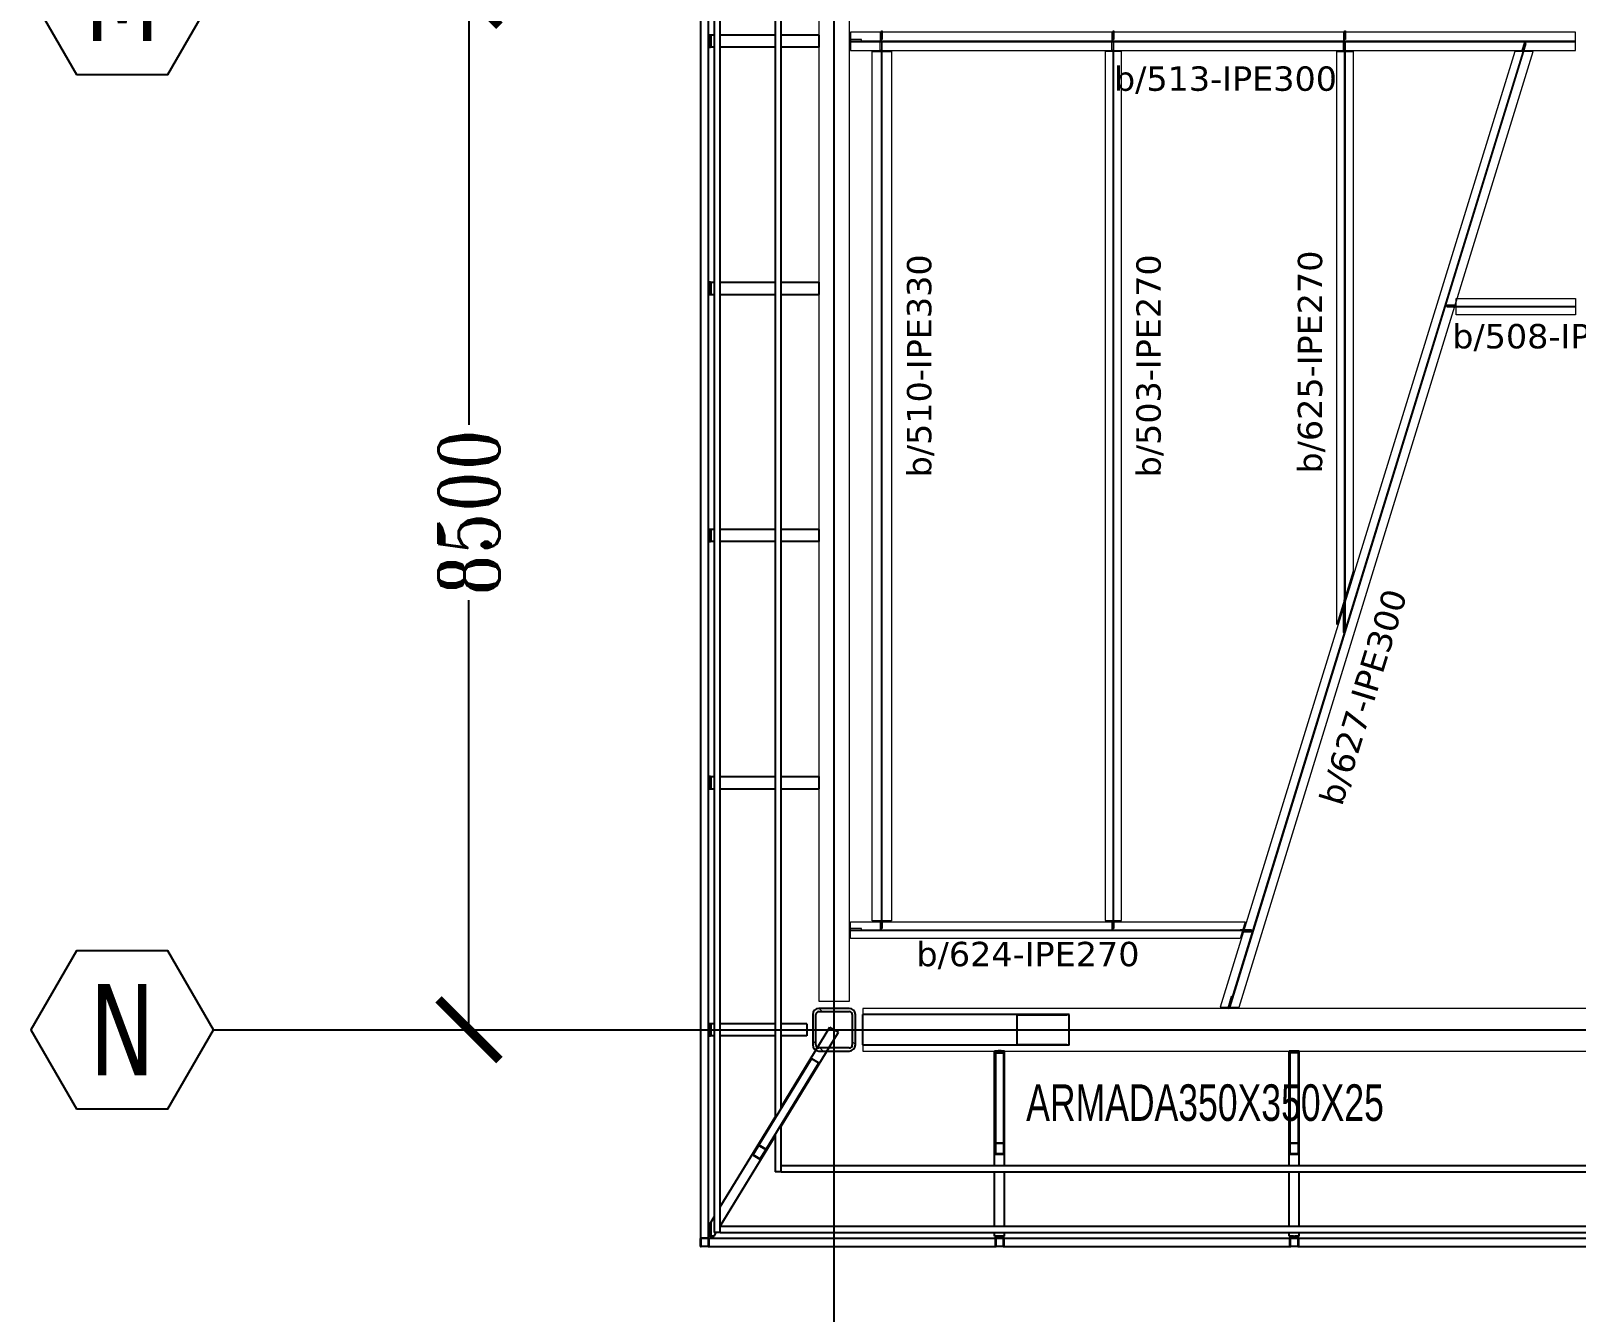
# Model space of a CAD drawing. Header units: millimetres. Extents: x -1874 to 79322, y -21218 to 33736.
# Drawn here: x -1874 to 10820, y -2320 to 8208 of the extents above; entities that cross this region are included whole.
import ezdxf
from ezdxf.enums import TextEntityAlignment as Align

# ---------------------------------------------------------------- set-up
doc = ezdxf.new("R2010")
doc.units = ezdxf.units.MM
doc.header["$LTSCALE"] = 0.9
for name, color, linetype, lineweight in [('0-1', 7, 'Continuous', 5), ('A_ALMA', 8, 'Continuous', 5), ('E_COLUMNAS-1', 254, 'Continuous', 25), ('E_COLUMNAS-2', 1, 'Continuous', 9), ('E_COLUMNAS-3', 1, 'Continuous', 35), ('E_COLUMNAS-4', 1, 'Continuous', 25), ('E_TEXTO', 3, 'Continuous', 9), ('E_VIGAS', 8, 'Continuous', 9), ('E_VIGAS-1', 5, 'Continuous', 25), ('E_VIGAS-2', 10, 'Continuous', 25), ('E_VIGAS-3', 5, 'Continuous', 25), ('HCB-VIGAS', 4, 'Continuous', 15), ('S-COLS-HDLN-1', 52, 'Continuous', 9), ('VIGAS_HCB', 4, 'Continuous', 15)]:
    doc.layers.add(name, color=color, linetype=linetype, lineweight=lineweight)
for name, color, linetype in [('COTAS', 8, 'Continuous'), ('HCB-EJES', 1, 'Continuous'), ('HCB-ROTULOS', 2, 'Continuous')]:
    doc.layers.add(name, color=color, linetype=linetype)
doc.styles.add('Arial Narrow', font='', dxfattribs={"width": 0.85, "height": 0.3})
doc.styles.add('ROMANT', font='romant.shx', dxfattribs={"width": 0.8})
doc.styles.add('VERDANA', font='verdana.ttf')
doc.styles.get('Arial Narrow').set_extended_font_data('Arial Narrow')
doc.dimstyles.new('1.125', dxfattribs={"dimscale": 0, "dimtxt": 500, "dimasz": 500, "dimexe": 4, "dimexo": 4, "dimgap": 15, "dimtad": 0, "dimdec": 0, "dimzin": 4, "dimdsep": 46, "dimtxsty": 'ROMANT', "dimblk": 'ARCHTICK', "dimcen": -10, "dimclrd": 256, "dimclrt": 3, "dimadec": 0, "dimazin": 0, "dimtfac": 1, "dimtdec": 0, "dimtix": 1, "dimtmove": 0, "dimatfit": 0, "dimldrblk": 'OBLIQUE', "dimfxl": 0.05, "dimtolj": 1, "dimtzin": 0, "dimarcsym": 0})

# ---------------------------------------------------------------- blocks, each defined once
blk = doc.blocks.new('EST_SFM_VIGA-METALICA-SECCION-C - EST_SFM_VIGA-METALICA-UPN160-1602621-_50_00m_N_E_-NIVEL-13 DOC')
at = {"layer": 'E_VIGAS-1'}
for p, q in [((14.466, 0.047), (-14.455, 0.047)), ((14.471, 0.047), (14.468, 0.047)), ((14.471, 0.047), (14.471, -0.016)), ((-14.46, -0.018), (14.471, -0.018))]:
    blk.add_line(p, q, dxfattribs=at)
blk = doc.blocks.new('EST_SFM_VIGA-METALICA-SECCION-C - EST_SFM_VIGA-METALICA-UPN100-1529610-_50_00m_N_E_-NIVEL-13 DOC')
at = {"layer": 'E_VIGAS-2'}
for p, q in [((14.393, 0.032), (-14.441, 0.032)), ((14.393, 0.032), (14.393, -0.018)), ((-14.442, -0.018), (14.393, -0.018))]:
    blk.add_line(p, q, dxfattribs=at)
blk = doc.blocks.new('EST_SFM_VIGA-METALICA-SECCION-C - EST_SFM_VIGA-METALICA-UPN100-1529678-_50_00m_N_E_-NIVEL-13 DOC')
at = {"layer": 'E_VIGAS-2'}
for p, q in [((13.374, 0.018), (-13.422, 0.018)), ((13.894, 0.018), (13.507, 0.018)), ((13.894, 0.018), (13.894, -0.032)), ((-13.504, -0.032), (13.456, -0.032)), ((13.59, -0.032), (13.893, -0.032))]:
    blk.add_line(p, q, dxfattribs=at)
blk = doc.blocks.new('EST_SFM_VIGA-METALICA-SECCION-C - EST_SFM_VIGA-METALICA-UPN100-1527742-_50_00m_N_E_-NIVEL-13 DOC')
at = {"layer": 'E_VIGAS-2'}
for p, q in [((-34.827, -0.032), (-34.827, 0.018)), ((34.044, 0.018), (-34.827, 0.018)), ((-34.827, -0.032), (34.044, -0.032))]:
    blk.add_line(p, q, dxfattribs=at)
blk = doc.blocks.new('EST_SFM_VIGA-METALICA-SECCION-C - EST_SFM_VIGA-METALICA-UPN100-1527772-_50_00m_N_E_-NIVEL-13 DOC')
at = {"layer": 'E_VIGAS-2'}
for p, q in [((-34.929, -0.018), (-34.929, 0.032)), ((34.942, 0.032), (-34.929, 0.032)), ((-34.929, -0.018), (34.942, -0.018))]:
    blk.add_line(p, q, dxfattribs=at)
blk = doc.blocks.new('EST_SFM_VIGA-METALICA-SECCION-C - EST_SFM_VIGA-METALICA-UPN160-1579051-_50_00m_N_E_-NIVEL-13 DOC')
at = {"layer": 'E_VIGAS-1'}
for p, q in [((-35.108, 0.047), (-35.175, 0.047)), ((-32.753, 0.047), (-35.107, 0.047)), ((-32.685, 0.047), (-32.751, 0.047)), ((-30.333, 0.047), (-32.684, 0.047)), ((-30.265, 0.047), (-30.331, 0.047)), ((30.107, 0.047), (-30.264, 0.047)), ((-35.176, -0.018), (-35.176, -0.012)), ((-35.176, -0.018), (-35.17, -0.018)), ((-35.112, -0.018), (-32.747, -0.018)), ((-32.689, -0.018), (-30.327, -0.018)), ((-30.269, -0.018), (30.113, -0.018))]:
    blk.add_line(p, q, dxfattribs=at)
blk = doc.blocks.new('EST_SCM_COLUMNA-METALICA-SECCION-CUADRADA - EST_SCM_COLUMNA-TUBULAR-CUADRADA_PTEØ_70x70 e_3mm-1587420-_50_00m_N_E_-NIVEL-13 DOC')
at = {"layer": 'E_COLUMNAS-2'}
h = blk.add_hatch(dxfattribs=at)
h.set_pattern_fill('FP_1', color=256, style=0, pattern_type=2)
h.set_pattern_definition([(135, (75.225, -138.917), (-0.15909903, -0.15909903), [])])
h.paths.add_polyline_path([(0.029, -0.035), (0.033, -0.033), (0.035, -0.029), (0.031, -0.031)])
h.paths.add_polyline_path([(-0.029, -0.035), (-0.031, -0.031), (-0.035, -0.029), (-0.033, -0.033)])
h.paths.add_polyline_path([(0.029, -0.035), (0.029, -0.032), (-0.029, -0.032), (-0.029, -0.035)])
h.paths.add_polyline_path([(0.035, 0.029), (0.033, 0.033), (0.029, 0.035), (0.031, 0.031)])
h.paths.add_polyline_path([(0.035, -0.029), (0.035, 0.029), (0.032, 0.029), (0.032, -0.029)])
h.paths.add_polyline_path([(-0.035, 0.029), (-0.031, 0.031), (-0.029, 0.035), (-0.033, 0.033)])
h.paths.add_polyline_path([(-0.032, -0.029), (-0.032, 0.029), (-0.035, 0.029), (-0.035, -0.029)])
h.paths.add_polyline_path([(0.029, 0.032), (0.029, 0.035), (-0.029, 0.035), (-0.029, 0.032)])
at = {"layer": 'E_COLUMNAS-1'}
for p, q in [((-0.035, -0.029), (-0.035, 0.029)), ((-0.032, 0.029), (-0.032, -0.029)), ((-0.029, 0.035), (0.029, 0.035)), ((0.029, 0.032), (-0.029, 0.032)), ((0.032, -0.029), (0.032, 0.029)), ((0.035, 0.029), (0.035, -0.029)), ((-0.029, -0.032), (0.029, -0.032)), ((0.029, -0.035), (-0.029, -0.035))]:
    blk.add_line(p, q, dxfattribs=at)
for centre, radius, start, end in [((-0.029, 0.029), 0.006, 90, 180), ((-0.029, 0.029), 0.003, 90, 180), ((0.029, 0.029), 0.006, 0, 90), ((0.029, 0.029), 0.003, 0, 90), ((0.029, 0.029), 0.006, 10, 80), ((0.029, 0.029), 0.003, 30, 60), ((-0.029, -0.029), 0.006, 180, 270), ((-0.029, -0.029), 0.003, 180, 270), ((0.029, -0.029), 0.003, 270, 360), ((0.029, -0.029), 0.006, 270, 0)]:
    blk.add_arc(centre, radius, start, end, dxfattribs=at)
blk = doc.blocks.new('EST_SCM_COLUMNA-METALICA-SECCION-CUADRADA - EST_SCM_COLUMNA-TUBULAR-CUADRADA_PTEØ_70x70 e_3mm-V3-_50_00m_N_E_-NIVEL-13 DOC')
at = {"layer": 'E_COLUMNAS-1'}
for p, q in [((-0.035, -0.029), (-0.035, 0.029)), ((-0.032, 0.029), (-0.032, -0.029)), ((-0.029, 0.035), (0.029, 0.035)), ((0.029, 0.032), (-0.029, 0.032)), ((0.032, -0.029), (0.032, 0.029)), ((0.035, 0.029), (0.035, -0.029)), ((-0.029, -0.032), (0.029, -0.032)), ((0.029, -0.035), (-0.029, -0.035))]:
    blk.add_line(p, q, dxfattribs=at)
for centre, radius, start, end in [((-0.029, 0.029), 0.006, 90, 180), ((-0.029, 0.029), 0.006, 90, 170), ((-0.029, 0.029), 0.003, 90, 180), ((-0.029, 0.029), 0.003, 90, 150), ((0.029, 0.029), 0.006, 0, 90), ((0.029, 0.029), 0.006, 10, 90), ((0.029, 0.029), 0.003, 0, 90), ((0.029, 0.029), 0.003, 30, 90), ((-0.029, -0.029), 0.006, 180, 270), ((-0.029, -0.029), 0.003, 180, 270), ((0.029, -0.029), 0.003, 270, 360), ((0.029, -0.029), 0.006, 270, 0)]:
    blk.add_arc(centre, radius, start, end, dxfattribs=at)
blk = doc.blocks.new('EST_SCM_COLUMNA-METALICA-SECCION-CUADRADA - EST_SCM_COLUMNA-TUBULAR-CUADRADA_PTEØ_70x70 e_3mm-V4-_50_00m_N_E_-NIVEL-13 DOC')
at = {"layer": 'E_COLUMNAS-1'}
for p, q in [((-0.035, -0.029), (-0.035, 0.029)), ((-0.032, 0.029), (-0.032, -0.029)), ((-0.029, 0.035), (0.029, 0.035)), ((0.029, 0.032), (-0.029, 0.032)), ((0.032, -0.029), (0.032, 0.029)), ((0.035, 0.029), (0.035, -0.029)), ((-0.029, -0.032), (0.029, -0.032)), ((0.029, -0.035), (-0.029, -0.035))]:
    blk.add_line(p, q, dxfattribs=at)
for centre, radius, start, end in [((-0.029, 0.029), 0.006, 90, 180), ((-0.029, 0.029), 0.006, 90, 170), ((-0.029, 0.029), 0.003, 90, 180), ((-0.029, 0.029), 0.003, 90, 150), ((0.029, 0.029), 0.006, 0, 90), ((0.029, 0.029), 0.006, 10, 90), ((0.029, 0.029), 0.003, 0, 90), ((0.029, 0.029), 0.003, 30, 90), ((-0.029, -0.029), 0.006, 180, 270), ((-0.029, -0.029), 0.003, 180, 270), ((0.029, -0.029), 0.003, 270, 360), ((0.029, -0.029), 0.006, 270, 0)]:
    blk.add_arc(centre, radius, start, end, dxfattribs=at)
blk = doc.blocks.new('DCTIB_CNI_EST_MOD-1A-FAC_0001_rvt-1-_50_00m_N_E_-NIVEL-13 DOC')
at = {"layer": 'E_VIGAS'}
h = blk.add_hatch(dxfattribs=at)
h.set_pattern_fill('FP_2', color=256, style=0, pattern_type=2)
h.set_pattern_definition([(45, (0, 0), (-0.376888, 0.376888), []), (45, (0, 0.571), (-0.376888, 0.376888), [])])
h.paths.add_polyline_path([(-72.834, 139.641), (-72.77, 139.641), (-72.77, 139.643), (-72.834, 139.643)])
h.paths.add_polyline_path([(-72.834, 139.729), (-72.77, 139.729), (-72.77, 139.731), (-72.834, 139.731)])
at = {"layer": 'E_COLUMNAS-1'}
for centre, radius, start, end in [((-75.196, 138.946), 0.006, 10, 80), ((-75.196, 138.946), 0.006, 10, 80), ((-75.196, 138.946), 0.003, 30, 60), ((-75.196, 138.946), 0.003, 30, 60), ((-72.831, 138.946), 0.006, 90, 170), ((-72.831, 138.946), 0.006, 90, 170), ((-72.831, 138.946), 0.003, 90, 150), ((-72.831, 138.946), 0.003, 90, 150), ((-72.773, 138.946), 0.006, 10, 90), ((-72.773, 138.946), 0.006, 10, 90), ((-72.773, 138.946), 0.003, 30, 90), ((-72.773, 138.946), 0.003, 30, 90), ((-70.411, 138.946), 0.006, 90, 170), ((-70.411, 138.946), 0.006, 90, 170), ((-70.411, 138.946), 0.003, 90, 150), ((-70.411, 138.946), 0.003, 90, 150), ((-70.353, 138.946), 0.006, 10, 90), ((-70.353, 138.946), 0.006, 10, 90), ((-70.353, 138.946), 0.003, 30, 90), ((-70.353, 138.946), 0.003, 30, 90)]:
    blk.add_arc(centre, radius, start, end, dxfattribs=at)
at = {"layer": 'E_VIGAS-1'}
for p, q in [((-75.177, 148.835), (-75.195, 148.835)), ((-75.195, 148.788), (-75.181, 148.788)), ((-75.181, 148.782), (-75.195, 148.782)), ((-75.181, 148.788), (-75.176, 148.788)), ((-75.181, 148.788), (-75.176, 148.788)), ((-75.177, 148.788), (-75.181, 148.788)), ((-75.176, 148.782), (-75.181, 148.782)), ((-75.181, 148.782), (-75.177, 148.782)), ((-75.176, 148.782), (-75.181, 148.782)), ((-75.177, 148.835), (-75.175, 148.835)), ((-75.177, 148.798), (-75.177, 148.835)), ((-75.175, 148.735), (-75.175, 148.835)), ((-75.175, 148.835), (-75.175, 148.735)), ((-75.147, 148.835), (-75.175, 148.835)), ((-74.647, 148.835), (-75.097, 148.835)), ((-74.287, 148.835), (-74.597, 148.835)), ((-74.287, 148.835), (-74.287, 148.735)), ((-75.195, 148.735), (-75.177, 148.735)), ((-75.177, 148.735), (-75.177, 148.772)), ((-75.175, 148.735), (-75.177, 148.735)), ((-75.147, 148.735), (-75.175, 148.735)), ((-74.647, 148.735), (-75.097, 148.735)), ((-74.287, 148.735), (-74.597, 148.735)), ((-75.177, 146.804), (-75.195, 146.804)), ((-75.195, 146.757), (-75.181, 146.757)), ((-75.181, 146.752), (-75.195, 146.752)), ((-75.181, 146.757), (-75.176, 146.757)), ((-75.181, 146.757), (-75.176, 146.757)), ((-75.177, 146.757), (-75.181, 146.757)), ((-75.176, 146.752), (-75.181, 146.752)), ((-75.181, 146.752), (-75.177, 146.752)), ((-75.176, 146.752), (-75.181, 146.752)), ((-75.177, 146.767), (-75.177, 146.804)), ((-75.177, 146.804), (-75.175, 146.804)), ((-75.175, 146.704), (-75.175, 146.804)), ((-75.175, 146.804), (-75.147, 146.804)), ((-75.175, 146.804), (-75.175, 146.704)), ((-75.097, 146.804), (-74.647, 146.804)), ((-74.597, 146.804), (-74.286, 146.804)), ((-74.286, 146.804), (-74.286, 146.704)), ((-75.195, 146.704), (-75.177, 146.704)), ((-75.177, 146.704), (-75.177, 146.742)), ((-75.175, 146.704), (-75.177, 146.704)), ((-75.175, 146.704), (-75.147, 146.704)), ((-75.097, 146.704), (-74.647, 146.704)), ((-74.597, 146.704), (-74.286, 146.704)), ((-75.177, 144.774), (-75.195, 144.774)), ((-75.195, 144.726), (-75.181, 144.726)), ((-75.181, 144.721), (-75.195, 144.721)), ((-75.181, 144.726), (-75.176, 144.726)), ((-75.181, 144.726), (-75.176, 144.726)), ((-75.177, 144.726), (-75.181, 144.726)), ((-75.176, 144.721), (-75.181, 144.721)), ((-75.181, 144.721), (-75.177, 144.721)), ((-75.176, 144.721), (-75.181, 144.721)), ((-75.177, 144.774), (-75.175, 144.774)), ((-75.177, 144.736), (-75.177, 144.774)), ((-75.175, 144.674), (-75.175, 144.774)), ((-75.175, 144.774), (-75.175, 144.674)), ((-75.147, 144.774), (-75.175, 144.774)), ((-74.647, 144.774), (-75.097, 144.774)), ((-74.286, 144.774), (-74.597, 144.774)), ((-74.286, 144.774), (-74.286, 144.674)), ((-75.195, 144.674), (-75.177, 144.674)), ((-75.177, 144.674), (-75.177, 144.711)), ((-75.175, 144.674), (-75.177, 144.674)), ((-75.147, 144.674), (-75.175, 144.674)), ((-74.647, 144.674), (-75.097, 144.674)), ((-74.286, 144.674), (-74.597, 144.674)), ((-75.177, 142.743), (-75.195, 142.743)), ((-75.195, 142.696), (-75.181, 142.696)), ((-75.181, 142.69), (-75.195, 142.69)), ((-75.181, 142.696), (-75.176, 142.696)), ((-75.181, 142.696), (-75.176, 142.696)), ((-75.177, 142.696), (-75.181, 142.696)), ((-75.176, 142.69), (-75.181, 142.69)), ((-75.181, 142.69), (-75.177, 142.69)), ((-75.176, 142.69), (-75.181, 142.69)), ((-75.177, 142.706), (-75.177, 142.743)), ((-75.177, 142.743), (-75.175, 142.743)), ((-75.175, 142.643), (-75.175, 142.743)), ((-75.175, 142.743), (-75.147, 142.743)), ((-75.175, 142.743), (-75.175, 142.643)), ((-75.097, 142.743), (-74.647, 142.743)), ((-74.597, 142.743), (-74.287, 142.743)), ((-74.287, 142.743), (-74.287, 142.643)), ((-75.195, 142.643), (-75.177, 142.643)), ((-75.177, 142.643), (-75.177, 142.68)), ((-75.175, 142.643), (-75.177, 142.643)), ((-75.175, 142.643), (-75.147, 142.643)), ((-75.097, 142.643), (-74.647, 142.643)), ((-74.597, 142.643), (-74.287, 142.643)), ((-75.177, 140.712), (-75.195, 140.712)), ((-75.195, 140.665), (-75.181, 140.665)), ((-75.181, 140.66), (-75.195, 140.66)), ((-75.181, 140.665), (-75.176, 140.665)), ((-75.181, 140.665), (-75.176, 140.665)), ((-75.177, 140.665), (-75.181, 140.665)), ((-75.176, 140.66), (-75.181, 140.66)), ((-75.181, 140.66), (-75.177, 140.66)), ((-75.176, 140.66), (-75.181, 140.66)), ((-75.177, 140.712), (-75.175, 140.712)), ((-75.177, 140.675), (-75.177, 140.712)), ((-75.175, 140.612), (-75.175, 140.712)), ((-75.175, 140.712), (-75.175, 140.612)), ((-75.147, 140.712), (-75.175, 140.712)), ((-74.647, 140.712), (-75.097, 140.712)), ((-74.387, 140.712), (-74.597, 140.712)), ((-74.597, 140.027), (-74.197, 140.684)), ((-74.387, 140.712), (-74.387, 140.612)), ((-74.197, 140.684), (-74.127, 140.641)), ((-75.195, 140.612), (-75.177, 140.612)), ((-75.177, 140.612), (-75.177, 140.65)), ((-75.175, 140.612), (-75.177, 140.612)), ((-75.147, 140.612), (-75.175, 140.612)), ((-74.647, 140.612), (-75.097, 140.612)), ((-74.597, 139.869), (-74.127, 140.641)), ((-74.387, 140.612), (-74.597, 140.612)), ((-74.35, 140.421), (-74.782, 139.711)), ((-74.291, 140.389), (-74.346, 140.423)), ((-72.843, 140.488), (-72.815, 140.488)), ((-72.843, 140.487), (-72.761, 140.487)), ((-72.843, 139.545), (-72.843, 140.487)), ((-72.837, 140.465), (-72.837, 139.727)), ((-72.77, 140.469), (-72.834, 140.469)), ((-72.805, 140.488), (-72.805, 140.487)), ((-72.8, 140.488), (-72.805, 140.488)), ((-72.8, 140.487), (-72.8, 140.488)), ((-72.789, 140.488), (-72.761, 140.488)), ((-72.767, 139.727), (-72.767, 140.465)), ((-72.761, 139.545), (-72.761, 140.487)), ((-70.423, 140.488), (-70.341, 140.488)), ((-70.423, 139.545), (-70.423, 140.488)), ((-70.417, 140.468), (-70.417, 139.727)), ((-70.35, 140.472), (-70.414, 140.472)), ((-70.347, 139.727), (-70.347, 140.468)), ((-70.341, 139.545), (-70.341, 140.488)), ((-74.723, 139.675), (-74.29, 140.384)), ((-75.097, 139.206), (-74.647, 139.944)), ((-75.097, 139.048), (-74.647, 139.787)), ((-74.782, 139.711), (-74.828, 139.637)), ((-74.826, 139.637), (-74.781, 139.711)), ((-74.822, 139.644), (-74.826, 139.637)), ((-74.779, 139.714), (-74.781, 139.711)), ((-74.779, 139.712), (-74.724, 139.678)), ((-74.723, 139.68), (-74.778, 139.713)), ((-74.724, 139.676), (-74.769, 139.602)), ((-74.768, 139.601), (-74.723, 139.675)), ((-74.724, 139.676), (-74.722, 139.679)), ((-72.837, 139.727), (-72.837, 139.645)), ((-72.836, 139.731), (-72.836, 139.727)), ((-72.836, 139.645), (-72.836, 139.727)), ((-72.836, 139.652), (-72.836, 139.645)), ((-72.77, 139.731), (-72.834, 139.731)), ((-72.834, 139.729), (-72.77, 139.729)), ((-72.77, 139.643), (-72.834, 139.643)), ((-72.834, 139.641), (-72.77, 139.641)), ((-72.769, 139.727), (-72.769, 139.731)), ((-72.769, 139.727), (-72.769, 139.645)), ((-72.769, 139.645), (-72.769, 139.652)), ((-72.767, 139.645), (-72.767, 139.727)), ((-70.417, 139.727), (-70.417, 139.645)), ((-70.416, 139.731), (-70.416, 139.727)), ((-70.416, 139.645), (-70.416, 139.727)), ((-70.416, 139.652), (-70.416, 139.645)), ((-70.35, 139.731), (-70.414, 139.731)), ((-70.414, 139.729), (-70.35, 139.729)), ((-70.35, 139.643), (-70.414, 139.643)), ((-70.414, 139.641), (-70.35, 139.641)), ((-70.349, 139.727), (-70.349, 139.731)), ((-70.349, 139.727), (-70.349, 139.645)), ((-70.349, 139.645), (-70.349, 139.652)), ((-70.347, 139.645), (-70.347, 139.727)), ((-74.827, 139.632), (-74.772, 139.599)), ((-74.771, 139.601), (-74.826, 139.634)), ((-74.769, 139.602), (-74.765, 139.609)), ((-72.843, 139.045), (-72.843, 139.495)), ((-72.761, 139.045), (-72.761, 139.495)), ((-70.423, 139.045), (-70.423, 139.495)), ((-70.341, 139.045), (-70.341, 139.495)), ((-75.176, 139.065), (-75.195, 139.033)), ((-75.176, 139.023), (-75.176, 139.076)), ((-75.175, 139.078), (-75.147, 139.124)), ((-75.175, 139.078), (-75.175, 138.967)), ((-75.181, 138.994), (-75.178, 138.999)), ((-75.178, 138.99), (-75.181, 138.984)), ((-75.176, 138.966), (-75.176, 138.972)), ((-75.176, 138.972), (-75.176, 138.966)), ((-75.147, 138.966), (-75.176, 138.966)), ((-75.175, 138.967), (-75.147, 138.967)), ((-75.175, 138.961), (-75.174, 138.959)), ((-75.171, 138.952), (-75.171, 138.95)), ((-75.166, 138.947), (-75.155, 138.966)), ((-75.147, 138.967), (-75.13, 138.995)), ((-72.843, 138.967), (-72.843, 138.995)), ((-72.761, 138.967), (-72.843, 138.967)), ((-72.843, 138.966), (-72.843, 138.967)), ((-72.843, 138.967), (-72.761, 138.967)), ((-72.843, 138.966), (-72.815, 138.966)), ((-72.815, 138.966), (-72.843, 138.966)), ((-72.805, 138.961), (-72.805, 138.966)), ((-72.805, 138.952), (-72.805, 138.961)), ((-72.805, 138.947), (-72.805, 138.949)), ((-72.8, 138.966), (-72.8, 138.961)), ((-72.8, 138.961), (-72.8, 138.952)), ((-72.8, 138.949), (-72.8, 138.947)), ((-72.761, 138.966), (-72.789, 138.966)), ((-72.789, 138.966), (-72.761, 138.966)), ((-72.761, 138.967), (-72.761, 138.995)), ((-72.761, 138.967), (-72.761, 138.966)), ((-70.423, 138.967), (-70.423, 138.995)), ((-70.423, 138.966), (-70.423, 138.967)), ((-70.423, 138.967), (-70.341, 138.967)), ((-70.395, 138.966), (-70.423, 138.966)), ((-70.385, 138.961), (-70.385, 138.966)), ((-70.385, 138.952), (-70.385, 138.961)), ((-70.385, 138.947), (-70.385, 138.949)), ((-70.38, 138.966), (-70.38, 138.961)), ((-70.38, 138.961), (-70.38, 138.952)), ((-70.38, 138.949), (-70.38, 138.947)), ((-70.341, 138.966), (-70.369, 138.966)), ((-70.341, 138.967), (-70.341, 138.995)), ((-70.341, 138.967), (-70.341, 138.966))]:
    blk.add_line(p, q, dxfattribs=at)
at = {"layer": 'E_VIGAS-1', "flags": 128}
for points in [[(-74.35, 140.421), (-74.35, 140.422), (-74.349, 140.422), (-74.348, 140.423), (-74.348, 140.423), (-74.347, 140.423), (-74.346, 140.423), (-74.346, 140.423)], [(-72.834, 140.469), (-72.835, 140.469), (-72.835, 140.468), (-72.836, 140.468), (-72.836, 140.467), (-72.837, 140.466), (-72.837, 140.466), (-72.837, 140.465)], [(-72.767, 140.465), (-72.767, 140.466), (-72.767, 140.466), (-72.768, 140.467), (-72.768, 140.468), (-72.769, 140.468), (-72.769, 140.469), (-72.77, 140.469)], [(-70.414, 140.472), (-70.415, 140.471), (-70.415, 140.471), (-70.416, 140.471), (-70.416, 140.47), (-70.417, 140.469), (-70.417, 140.469), (-70.417, 140.468)], [(-70.347, 140.468), (-70.347, 140.469), (-70.347, 140.469), (-70.348, 140.47), (-70.348, 140.471), (-70.349, 140.471), (-70.349, 140.471), (-70.35, 140.472)], [(-74.291, 140.389), (-74.29, 140.389), (-74.29, 140.388), (-74.29, 140.388), (-74.29, 140.387), (-74.29, 140.386), (-74.29, 140.385), (-74.29, 140.384)], [(-74.828, 139.637), (-74.828, 139.636), (-74.828, 139.636), (-74.828, 139.635), (-74.828, 139.634), (-74.828, 139.633), (-74.828, 139.633), (-74.827, 139.632)], [(-74.778, 139.713), (-74.778, 139.714), (-74.779, 139.714), (-74.78, 139.714), (-74.78, 139.713), (-74.781, 139.713), (-74.782, 139.712), (-74.782, 139.711)], [(-74.781, 139.711), (-74.781, 139.711), (-74.78, 139.711), (-74.78, 139.712), (-74.78, 139.712), (-74.779, 139.712), (-74.779, 139.712), (-74.779, 139.712)], [(-74.724, 139.678), (-74.724, 139.678), (-74.724, 139.678), (-74.724, 139.678), (-74.723, 139.677), (-74.724, 139.677), (-74.724, 139.676), (-74.724, 139.676)], [(-74.723, 139.675), (-74.722, 139.676), (-74.722, 139.677), (-74.722, 139.678), (-74.722, 139.678), (-74.722, 139.679), (-74.722, 139.68), (-74.723, 139.68)], [(-72.834, 139.731), (-72.835, 139.731), (-72.835, 139.731), (-72.836, 139.73), (-72.836, 139.73), (-72.837, 139.729), (-72.837, 139.728), (-72.837, 139.727)], [(-72.837, 139.645), (-72.837, 139.644), (-72.837, 139.643), (-72.836, 139.642), (-72.836, 139.641), (-72.835, 139.641), (-72.835, 139.641), (-72.834, 139.641)], [(-72.836, 139.727), (-72.836, 139.728), (-72.835, 139.728), (-72.835, 139.728), (-72.835, 139.729), (-72.835, 139.729), (-72.834, 139.729), (-72.834, 139.729)], [(-72.834, 139.643), (-72.834, 139.643), (-72.835, 139.643), (-72.835, 139.643), (-72.835, 139.643), (-72.835, 139.644), (-72.836, 139.644), (-72.836, 139.645)], [(-72.767, 139.727), (-72.767, 139.728), (-72.767, 139.729), (-72.768, 139.73), (-72.768, 139.73), (-72.769, 139.731), (-72.769, 139.731), (-72.77, 139.731)], [(-72.77, 139.729), (-72.77, 139.729), (-72.769, 139.729), (-72.769, 139.729), (-72.769, 139.728), (-72.769, 139.728), (-72.769, 139.728), (-72.769, 139.727)], [(-72.77, 139.641), (-72.769, 139.641), (-72.769, 139.641), (-72.768, 139.641), (-72.768, 139.642), (-72.767, 139.643), (-72.767, 139.644), (-72.767, 139.645)], [(-72.769, 139.645), (-72.769, 139.644), (-72.769, 139.644), (-72.769, 139.643), (-72.769, 139.643), (-72.769, 139.643), (-72.77, 139.643), (-72.77, 139.643)], [(-70.414, 139.731), (-70.415, 139.731), (-70.415, 139.731), (-70.416, 139.73), (-70.416, 139.73), (-70.417, 139.729), (-70.417, 139.728), (-70.417, 139.727)], [(-70.417, 139.645), (-70.417, 139.644), (-70.417, 139.643), (-70.416, 139.642), (-70.416, 139.641), (-70.415, 139.641), (-70.415, 139.641), (-70.414, 139.641)], [(-70.416, 139.727), (-70.416, 139.728), (-70.415, 139.728), (-70.415, 139.728), (-70.415, 139.729), (-70.415, 139.729), (-70.414, 139.729), (-70.414, 139.729)], [(-70.414, 139.643), (-70.414, 139.643), (-70.415, 139.643), (-70.415, 139.643), (-70.415, 139.643), (-70.415, 139.644), (-70.416, 139.644), (-70.416, 139.645)], [(-70.347, 139.727), (-70.347, 139.728), (-70.347, 139.729), (-70.348, 139.73), (-70.348, 139.73), (-70.349, 139.731), (-70.349, 139.731), (-70.35, 139.731)], [(-70.35, 139.729), (-70.35, 139.729), (-70.349, 139.729), (-70.349, 139.729), (-70.349, 139.728), (-70.349, 139.728), (-70.349, 139.728), (-70.349, 139.727)], [(-70.35, 139.641), (-70.349, 139.641), (-70.349, 139.641), (-70.348, 139.641), (-70.348, 139.642), (-70.347, 139.643), (-70.347, 139.644), (-70.347, 139.645)], [(-70.349, 139.645), (-70.349, 139.644), (-70.349, 139.644), (-70.349, 139.643), (-70.349, 139.643), (-70.349, 139.643), (-70.35, 139.643), (-70.35, 139.643)], [(-74.826, 139.634), (-74.826, 139.634), (-74.826, 139.635), (-74.827, 139.635), (-74.827, 139.635), (-74.827, 139.636), (-74.826, 139.636), (-74.826, 139.637)], [(-74.772, 139.599), (-74.772, 139.599), (-74.771, 139.599), (-74.77, 139.599), (-74.77, 139.599), (-74.769, 139.6), (-74.768, 139.6), (-74.768, 139.601)], [(-74.769, 139.602), (-74.769, 139.601), (-74.77, 139.601), (-74.77, 139.601), (-74.77, 139.601), (-74.771, 139.601), (-74.771, 139.601), (-74.771, 139.601), (-74.771, 139.601)], [(-75.176, 139.076), (-75.176, 139.077), (-75.175, 139.078)], [(-75.195, 138.971), (-75.191, 138.978), (-75.186, 138.987), (-75.181, 138.994)], [(-75.181, 138.984), (-75.186, 138.977), (-75.191, 138.968), (-75.195, 138.961)], [(-75.19, 138.971), (-75.186, 138.97), (-75.182, 138.968), (-75.178, 138.964), (-75.175, 138.96), (-75.172, 138.956), (-75.171, 138.951), (-75.17, 138.947)], [(-75.147, 138.967), (-75.147, 138.967), (-75.147, 138.966)]]:
    blk.add_lwpolyline(points, dxfattribs=at)
at = {"layer": 'E_VIGAS-1'}
for centre, start_param, end_param in [((-72.815, 140.488), 0, 1.570796), ((-72.815, 140.487), 4.974188, 5.497787), ((-72.815, 140.487), 6.021386, 6.283185), ((-72.789, 140.488), 1.570796, 3.141593), ((-72.789, 140.487), 3.141593, 3.403392), ((-72.789, 140.487), 3.926991, 4.45059)]:
    blk.add_ellipse(centre, major_axis=(0.0107, 0), ratio=0.002301, start_param=start_param, end_param=end_param, dxfattribs=at)
for points, knots in [([(-75.181, 148.788), (-75.181, 148.788), (-75.18, 148.788), (-75.179, 148.788), (-75.178, 148.79), (-75.177, 148.791), (-75.177, 148.792), (-75.177, 148.793), (-75.177, 148.795), (-75.177, 148.796), (-75.177, 148.798)], [0, 0, 0, 0, 0.142857, 0.285714, 0.428571, 0.571429, 0.678571, 0.732143, 0.785714, 1, 1, 1, 1]), ([(-75.177, 148.772), (-75.177, 148.773), (-75.177, 148.775), (-75.177, 148.777), (-75.177, 148.779), (-75.178, 148.781), (-75.179, 148.782), (-75.181, 148.782), (-75.181, 148.782)], [0, 0, 0, 0, 0.142857, 0.285714, 0.428571, 0.571429, 0.785714, 1, 1, 1, 1]), ([(-75.181, 146.757), (-75.181, 146.757), (-75.18, 146.757), (-75.179, 146.758), (-75.178, 146.759), (-75.177, 146.76), (-75.177, 146.762), (-75.177, 146.763), (-75.177, 146.764), (-75.177, 146.766), (-75.177, 146.767)], [0, 0, 0, 0, 0.142857, 0.285714, 0.428571, 0.571429, 0.678571, 0.732143, 0.785714, 1, 1, 1, 1]), ([(-75.177, 146.742), (-75.177, 146.742), (-75.177, 146.744), (-75.177, 146.746), (-75.177, 146.748), (-75.178, 146.75), (-75.179, 146.751), (-75.181, 146.752), (-75.181, 146.752)], [0, 0, 0, 0, 0.142857, 0.285714, 0.428571, 0.571429, 0.785714, 1, 1, 1, 1]), ([(-75.181, 144.726), (-75.181, 144.726), (-75.18, 144.727), (-75.179, 144.727), (-75.178, 144.728), (-75.177, 144.73), (-75.177, 144.731), (-75.177, 144.732), (-75.177, 144.734), (-75.177, 144.735), (-75.177, 144.736)], [0, 0, 0, 0, 0.142857, 0.285714, 0.428571, 0.571429, 0.678571, 0.732143, 0.785714, 1, 1, 1, 1]), ([(-75.177, 144.711), (-75.177, 144.712), (-75.177, 144.713), (-75.177, 144.716), (-75.177, 144.718), (-75.178, 144.719), (-75.179, 144.721), (-75.181, 144.721), (-75.181, 144.721)], [0, 0, 0, 0, 0.142857, 0.285714, 0.428571, 0.571429, 0.785714, 1, 1, 1, 1]), ([(-75.181, 142.696), (-75.181, 142.696), (-75.18, 142.696), (-75.179, 142.697), (-75.178, 142.698), (-75.177, 142.699), (-75.177, 142.7), (-75.177, 142.701), (-75.177, 142.703), (-75.177, 142.704), (-75.177, 142.706)], [0, 0, 0, 0, 0.142857, 0.285714, 0.428571, 0.571429, 0.678571, 0.732143, 0.785714, 1, 1, 1, 1]), ([(-75.177, 142.68), (-75.177, 142.681), (-75.177, 142.683), (-75.177, 142.685), (-75.177, 142.687), (-75.178, 142.689), (-75.179, 142.69), (-75.181, 142.69), (-75.181, 142.69)], [0, 0, 0, 0, 0.142857, 0.285714, 0.428571, 0.571429, 0.785714, 1, 1, 1, 1]), ([(-75.181, 140.665), (-75.181, 140.665), (-75.18, 140.665), (-75.179, 140.666), (-75.178, 140.667), (-75.177, 140.668), (-75.177, 140.67), (-75.177, 140.671), (-75.177, 140.672), (-75.177, 140.674), (-75.177, 140.675)], [0, 0, 0, 0, 0.142857, 0.285714, 0.428571, 0.571429, 0.678571, 0.732143, 0.785714, 1, 1, 1, 1]), ([(-75.177, 140.65), (-75.177, 140.651), (-75.177, 140.652), (-75.177, 140.654), (-75.177, 140.656), (-75.178, 140.658), (-75.179, 140.659), (-75.181, 140.66), (-75.181, 140.66)], [0, 0, 0, 0, 0.142857, 0.285714, 0.428571, 0.571429, 0.785714, 1, 1, 1, 1]), ([(-75.181, 138.994), (-75.18, 138.996), (-75.178, 139.001), (-75.177, 139.009), (-75.176, 139.016), (-75.176, 139.021), (-75.176, 139.023)], [0, 0, 0, 0, 0.285714, 0.571429, 0.785714, 1, 1, 1, 1]), ([(-75.176, 138.972), (-75.176, 138.973), (-75.176, 138.975), (-75.176, 138.977), (-75.176, 138.978), (-75.176, 138.979), (-75.177, 138.98), (-75.177, 138.98), (-75.177, 138.981), (-75.177, 138.982), (-75.177, 138.982), (-75.177, 138.982), (-75.177, 138.982), (-75.177, 138.982), (-75.177, 138.983), (-75.177, 138.984), (-75.177, 138.984), (-75.177, 138.985), (-75.177, 138.985), (-75.177, 138.985), (-75.177, 138.985), (-75.177, 138.985), (-75.178, 138.986), (-75.178, 138.986), (-75.178, 138.987), (-75.178, 138.987), (-75.179, 138.987), (-75.179, 138.987), (-75.179, 138.987), (-75.18, 138.987), (-75.18, 138.986), (-75.181, 138.986), (-75.181, 138.985), (-75.181, 138.984)], [0, 0, 0, 0, 0.142857, 0.214286, 0.25, 0.285714, 0.321429, 0.357143, 0.392857, 0.410714, 0.419643, 0.428571, 0.4375, 0.446429, 0.464286, 0.5, 0.535714, 0.553571, 0.5625, 0.571429, 0.580357, 0.589286, 0.607143, 0.642857, 0.678571, 0.714286, 0.75, 0.785714, 0.821429, 0.839286, 0.857143, 0.928571, 1, 1, 1, 1]), ([(-75.181, 138.984), (-75.181, 138.985), (-75.181, 138.986), (-75.18, 138.986), (-75.18, 138.987), (-75.179, 138.987), (-75.179, 138.987), (-75.179, 138.987), (-75.178, 138.987), (-75.178, 138.987)], [0, 0, 0, 0, 0.0714286, 0.1428571, 0.1607143, 0.1785714, 0.2142857, 0.25, 0.2857143, 0.2857143, 0.2857143, 0.2857143]), ([(-75.177, 138.982), (-75.177, 138.982), (-75.177, 138.982), (-75.177, 138.982), (-75.177, 138.981), (-75.177, 138.98), (-75.177, 138.98), (-75.176, 138.979), (-75.176, 138.978), (-75.176, 138.977), (-75.176, 138.975), (-75.176, 138.973), (-75.176, 138.972)], [0.5714286, 0.5714286, 0.5714286, 0.5714286, 0.5803571, 0.5892857, 0.6071429, 0.6428571, 0.6785714, 0.7142857, 0.75, 0.7857143, 0.8571429, 1, 1, 1, 1]), ([(-72.815, 138.966), (-72.814, 138.966), (-72.813, 138.966), (-72.81, 138.966), (-72.808, 138.965), (-72.806, 138.964), (-72.805, 138.963), (-72.805, 138.962), (-72.805, 138.961)], [0, 0, 0, 0, 0.142857, 0.285714, 0.428571, 0.571429, 0.785714, 1, 1, 1, 1]), ([(-72.805, 138.961), (-72.805, 138.962), (-72.805, 138.963), (-72.807, 138.965), (-72.808, 138.965), (-72.81, 138.966), (-72.811, 138.966), (-72.812, 138.966), (-72.814, 138.966), (-72.815, 138.966)], [0, 0, 0, 0, 0.285714, 0.428571, 0.571429, 0.678571, 0.732143, 0.785714, 1, 1, 1, 1]), ([(-72.789, 138.966), (-72.79, 138.966), (-72.791, 138.966), (-72.794, 138.966), (-72.796, 138.965), (-72.798, 138.965), (-72.799, 138.963), (-72.8, 138.962), (-72.8, 138.961)], [0, 0, 0, 0, 0.142857, 0.285714, 0.428571, 0.571429, 0.785714, 1, 1, 1, 1]), ([(-72.8, 138.961), (-72.8, 138.962), (-72.799, 138.963), (-72.798, 138.965), (-72.796, 138.965), (-72.795, 138.966), (-72.794, 138.966), (-72.792, 138.966), (-72.79, 138.966), (-72.789, 138.966)], [0, 0, 0, 0, 0.285714, 0.428571, 0.571429, 0.678571, 0.732143, 0.785714, 1, 1, 1, 1]), ([(-70.395, 138.966), (-70.394, 138.966), (-70.393, 138.966), (-70.39, 138.966), (-70.388, 138.965), (-70.386, 138.964), (-70.385, 138.963), (-70.385, 138.962), (-70.385, 138.961)], [0, 0, 0, 0, 0.142857, 0.285714, 0.428571, 0.571429, 0.785714, 1, 1, 1, 1]), ([(-70.385, 138.961), (-70.385, 138.962), (-70.385, 138.963), (-70.387, 138.965), (-70.388, 138.965), (-70.39, 138.966), (-70.391, 138.966), (-70.392, 138.966), (-70.394, 138.966), (-70.395, 138.966)], [0, 0, 0, 0, 0.285714, 0.428571, 0.571429, 0.678571, 0.732143, 0.785714, 1, 1, 1, 1]), ([(-70.369, 138.966), (-70.37, 138.966), (-70.371, 138.966), (-70.374, 138.966), (-70.376, 138.965), (-70.378, 138.964), (-70.379, 138.963), (-70.38, 138.962), (-70.38, 138.961)], [0, 0, 0, 0, 0.142857, 0.285714, 0.428571, 0.571429, 0.785714, 1, 1, 1, 1]), ([(-70.38, 138.961), (-70.38, 138.962), (-70.379, 138.963), (-70.378, 138.965), (-70.376, 138.965), (-70.375, 138.966), (-70.374, 138.966), (-70.372, 138.966), (-70.37, 138.966), (-70.369, 138.966)], [0, 0, 0, 0, 0.285714, 0.428571, 0.571429, 0.678571, 0.732143, 0.785714, 1, 1, 1, 1])]:
    blk.add_open_spline(points, degree=3, knots=knots, dxfattribs=at)
for points in [[(-75.176, 139.023), (-75.176, 139.021), (-75.176, 139.018), (-75.177, 139.014), (-75.177, 139.011), (-75.177, 139.009)], [(-75.178, 139.001), (-75.179, 139), (-75.18, 138.997), (-75.181, 138.995), (-75.181, 138.994)], [(-75.176, 138.966), (-75.176, 138.966), (-75.176, 138.967), (-75.175, 138.967), (-75.175, 138.967)]]:
    blk.add_open_spline(points, degree=3, dxfattribs=at)
at = {"layer": 'E_COLUMNAS-1'}
for name, p in [('EST_SCM_COLUMNA-METALICA-SECCION-CUADRADA - EST_SCM_COLUMNA-TUBULAR-CUADRADA_PTEØ_70x70 e_3mm-1587420-_50_00m_N_E_-NIVEL-13 DOC', (-75.225, 138.917)), ('EST_SCM_COLUMNA-METALICA-SECCION-CUADRADA - EST_SCM_COLUMNA-TUBULAR-CUADRADA_PTEØ_70x70 e_3mm-V3-_50_00m_N_E_-NIVEL-13 DOC', (-72.802, 138.917)), ('EST_SCM_COLUMNA-METALICA-SECCION-CUADRADA - EST_SCM_COLUMNA-TUBULAR-CUADRADA_PTEØ_70x70 e_3mm-V4-_50_00m_N_E_-NIVEL-13 DOC', (-70.382, 138.917))]:
    blk.add_blockref(name, p, dxfattribs=at)
at = {"layer": 'E_VIGAS-1'}
for name, p, rotation in [('EST_SFM_VIGA-METALICA-SECCION-C - EST_SFM_VIGA-METALICA-UPN160-1602621-_50_00m_N_E_-NIVEL-13 DOC', (-75.242, 153.418), 270), ('EST_SFM_VIGA-METALICA-SECCION-C - EST_SFM_VIGA-METALICA-UPN100-1529610-_50_00m_N_E_-NIVEL-13 DOC', (-75.13, 153.388), 269.9999999999999), ('EST_SFM_VIGA-METALICA-SECCION-C - EST_SFM_VIGA-METALICA-UPN100-1529678-_50_00m_N_E_-NIVEL-13 DOC', (-74.615, 153.388), 270.0000000000001)]:
    blk.add_blockref(name, p, dxfattribs=dict(at, rotation=rotation))
for name, p in [('EST_SFM_VIGA-METALICA-SECCION-C - EST_SFM_VIGA-METALICA-UPN100-1527742-_50_00m_N_E_-NIVEL-13 DOC', (-39.77, 139.527)), ('EST_SFM_VIGA-METALICA-SECCION-C - EST_SFM_VIGA-METALICA-UPN100-1527772-_50_00m_N_E_-NIVEL-13 DOC', (-40.169, 139.013)), ('EST_SFM_VIGA-METALICA-SECCION-C - EST_SFM_VIGA-METALICA-UPN160-1579051-_50_00m_N_E_-NIVEL-13 DOC', (-40.084, 138.9))]:
    blk.add_blockref(name, p, dxfattribs=at)
blk = doc.blocks.new('EST_SCM_COLUMNA-METALICA-SECCION-CUADRADA - EST_SCM_COLUMNA-TUBULAR-CUADRADA_ARMADA_350X350X25-V17-_50_00m_N_E_-NIVEL-13 DOC')
at = {"layer": 'S-COLS-HDLN-1'}
h = blk.add_hatch(dxfattribs=at)
h.set_pattern_fill('FP_14', color=256, style=0, pattern_type=2)
h.set_pattern_definition([(135, (74.162, -140.662), (-0.15909903, -0.15909903), [])])
h.paths.add_polyline_path([(0.02, -0.175), (0.125, -0.175), (0.144, -0.171), (0.16, -0.16), (0.171, -0.144), (0.175, -0.125), (0.175, 0.125), (0.171, 0.144), (0.16, 0.16), (0.144, 0.171), (0.125, 0.175), (-0.127, 0.175), (-0.144, 0.171), (-0.16, 0.16), (-0.171, 0.144), (-0.175, 0.125), (-0.175, -0.125), (-0.171, -0.144), (-0.16, -0.16), (-0.144, -0.171), (-0.125, -0.175)])
h.paths.add_polyline_path([(0.125, -0.15), (-0.127, -0.149), (-0.138, -0.147), (-0.147, -0.138), (-0.15, -0.125), (-0.15, 0.125), (-0.147, 0.137), (-0.138, 0.147), (-0.125, 0.15), (0.125, 0.15), (0.137, 0.147), (0.147, 0.137), (0.15, 0.125), (0.15, -0.125), (0.147, -0.138), (0.137, -0.147)])
at = {"layer": 'E_COLUMNAS-4'}
for p, q in [((0.125, 0.175), (-0.125, 0.175)), ((-0.125, 0.15), (0.125, 0.15)), ((-0.175, 0.125), (-0.175, -0.125)), ((-0.15, -0.125), (-0.15, 0.125)), ((0.15, 0.125), (0.15, -0.125)), ((0.175, -0.125), (0.175, 0.125)), ((0.125, -0.15), (-0.125, -0.15)), ((-0.125, -0.175), (0.125, -0.175))]:
    blk.add_line(p, q, dxfattribs=at)
for centre, radius, start, end in [((-0.125, 0.125), 0.05, 90, 180), ((-0.125, 0.125), 0.025, 90, 180), ((0.125, 0.125), 0.05, 360, 90), ((0.125, 0.125), 0.025, 0, 90), ((-0.125, -0.125), 0.05, 180, 270), ((-0.125, -0.125), 0.025, 180, 270), ((0.125, -0.125), 0.05, 270, 360), ((0.125, -0.125), 0.025, 270, 0)]:
    blk.add_arc(centre, radius, start, end, dxfattribs=at)
blk = doc.blocks.new('_ArchTick')
at = {"color": 0, "linetype": 'ByBlock', "const_width": 0.15}
blk.add_lwpolyline([(-0.5, -0.5), (0.5, 0.5)], dxfattribs=at)
blk = doc.blocks.new('*D40')
at = {"layer": 'COTAS', "color": 0, "lineweight": -2, "transparency": 16777216}
for p, q in [((-370, 8500), (1728, 8500)), ((-370, 0), (1728, 0))]:
    blk.add_line(p, q, dxfattribs=at)
at = {"layer": 'COTAS', "lineweight": -2, "transparency": 16777216}
for p, q in [((1724, 8500), (1724, 4970)), ((1724, 0), (1724, 3530))]:
    blk.add_line(p, q, dxfattribs=at)
at = {"layer": 'Defpoints', "color": 0, "transparency": 16777216}
for p in [(-374, 8500), (1724, 8500), (-374, 0)]:
    blk.add_point(p, dxfattribs=at)
at = {"layer": 'COTAS', "lineweight": -2, "transparency": 16777216, "xscale": 500, "yscale": 500, "zscale": 500}
for p, rotation in [((1724, 8500), 90), ((1724, 0), 270)]:
    blk.add_blockref('_ArchTick', p, dxfattribs=dict(at, rotation=rotation))
at = {"layer": 'COTAS', "color": 3, "transparency": 16777216, "insert": (1724, 4250), "char_height": 500, "attachment_point": 5, "rotation": 90, "style": 'ROMANT'}
blk.add_mtext('\\A1;8500', dxfattribs=at)
blk = doc.blocks.new('_Oblique')
at = {"color": 0, "linetype": 'ByBlock', "lineweight": -2}
blk.add_line((-0.5, -0.5), (0.5, 0.5), dxfattribs=at)

msp = doc.modelspace()

# ---------------------------------------------------------------- hatches: boundary and pattern name
at = {"layer": 'E_VIGAS'}
h = msp.add_hatch(dxfattribs=at)
h.set_pattern_fill('FP_2', color=256, scale=1000, style=0, pattern_type=2)
h.set_pattern_definition([(45, (78885.9, -140662.4), (-376.888, 376.888), []), (45, (78885.9, -140091.4), (-376.888, 376.888), [])])
h.paths.add_polyline_path([(6363.7, -125), (6649.2, -125), (6649.2, -123), (6231.4, -123), (6231.4, -125)])
h.paths.add_polyline_path([(6224.5, -121), (6227.9, -121), (6227.9, 121), (6224.5, 121), (6224.5, 3.9)])
h.paths.add_polyline_path([(6652.6, -121), (6656.1, -121), (6656.1, 121), (6652.6, 121), (6652.6, 3.9)])
h.paths.add_polyline_path([(6649.2, 123), (6649.2, 125), (6231.4, 125), (6231.4, 123), (6363.7, 123)])

# ---------------------------------------------------------------- linework, layer by layer
at = {"layer": 'A_ALMA'}
for p, q in [((4859.8, 8126.1), (10814.8, 8126.1)), ((4859.8, 8119), (10814.8, 8119)), ((5112.6, 895.1), (5112.6, 8037.5)), ((5120.1, 895.1), (5120.1, 8037.5)), ((7015.6, 898), (7015.6, 8037.5)), ((7022.2, 898), (7022.2, 8037.5)), ((7970.5, 184.8), (10383.9, 8038.3)), ((7977.9, 184.8), (10391.4, 8038.3)), ((8915.6, 8037.6), (8915.6, 3530.6)), ((8922.2, 8037.6), (8922.2, 3552)), ((9833.3, 5945.7), (10814.8, 5945.7)), ((9833.3, 5939.1), (10814.8, 5939.1)), ((4859.8, 820.9), (8060.5, 820.9)), ((4859.8, 814.3), (8060.5, 814.3))]:
    msp.add_line(p, q, dxfattribs=at)
at = {"layer": 'E_VIGAS'}
msp.add_lwpolyline([(4599.8, 235), (4849.8, 235), (4849.8, 25265), (4599.8, 25265)], close=True, dxfattribs=at)
at = {"layer": 'E_VIGAS-3'}
for p, q in [((4958.1, 121), (4958.1, -121)), ((6231.4, 125), (4965, 125)), ((6224.5, 121), (6224.5, -121)), ((6230.7, 123), (6225.5, 123)), ((6227.9, -121), (6227.9, 121)), ((6649.2, 125), (6231.4, 125)), ((6231.4, 123), (6636.8, 123)), ((6649.2, 123), (6636.8, 123)), ((6652.6, 121), (6652.6, -121)), ((6656.1, -121), (6656.1, 121)), ((4965, -125), (6231.4, -125)), ((6225.5, -123), (6230.7, -123)), ((6636.8, -123), (6231.4, -123)), ((6231.4, -125), (6649.2, -125)), ((6636.8, -123), (6649.2, -123))]:
    msp.add_line(p, q, dxfattribs=at)
at = {"layer": 'E_VIGAS-3', "flags": 128}
for points in [[(4965, 125), (4963.6, 124.9), (4962.4, 124.7), (4961.2, 124.3), (4960.1, 123.8), (4959.3, 123.2), (4958.6, 122.5), (4958.2, 121.8), (4958.1, 121)], [(6230.7, 125), (6230.1, 124.9), (6228.8, 124.7), (6227.6, 124.3), (6226.5, 123.8), (6225.7, 123.2), (6225, 122.5), (6224.6, 121.8), (6224.5, 121)], [(6227.9, 121), (6228, 121.4), (6228.2, 121.8), (6228.5, 122.1), (6229, 122.4), (6229.5, 122.7), (6230.1, 122.8), (6230.7, 123), (6231.4, 123)], [(6656.1, 121), (6655.9, 121.8), (6655.5, 122.5), (6654.9, 123.2), (6654, 123.8), (6653, 124.3), (6651.8, 124.7), (6650.5, 124.9), (6649.2, 125)], [(6649.2, 123), (6649.8, 123), (6650.5, 122.8), (6651.1, 122.7), (6651.6, 122.4), (6652, 122.1), (6652.3, 121.8), (6652.5, 121.4), (6652.6, 121)], [(4958.1, -121), (4958.2, -121.8), (4958.6, -122.5), (4959.3, -123.2), (4960.1, -123.8), (4961.2, -124.3), (4962.4, -124.7), (4963.6, -124.9), (4965, -125)], [(6224.5, -121), (6224.6, -121.8), (6225, -122.5), (6225.7, -123.2), (6226.5, -123.8), (6227.6, -124.3), (6228.8, -124.7), (6230.1, -124.9), (6230.7, -125)], [(6231.4, -123), (6230.7, -123), (6230.1, -122.8), (6229.5, -122.7), (6229, -122.4), (6228.5, -122.1), (6228.2, -121.8), (6228, -121.4), (6227.9, -121)], [(6649.2, -125), (6650.5, -124.9), (6651.8, -124.7), (6653, -124.3), (6654, -123.8), (6654.9, -123.2), (6655.5, -122.5), (6655.9, -121.8), (6656.1, -121)], [(6652.6, -121), (6652.5, -121.4), (6652.3, -121.8), (6652, -122.1), (6651.6, -122.4), (6651.1, -122.7), (6650.5, -122.8), (6649.8, -123), (6649.2, -123)]]:
    msp.add_lwpolyline(points, dxfattribs=at)
at = {"layer": 'HCB-EJES'}
for p, q in [((4723.8, -5780.2), (4723.8, 31280.5)), ((-374.5, 0), (77822.1, 0))]:
    msp.add_line(p, q, dxfattribs=at)
at = {"layer": 'HCB-ROTULOS'}
for points in [[(-1499.5, 7850.5), (-749.5, 7850.5), (-374.5, 8500), (-749.5, 9149.5), (-1499.5, 9149.5), (-1874.5, 8500)], [(-1499.5, -649.5), (-749.5, -649.5), (-374.5, 0), (-749.5, 649.5), (-1499.5, 649.5), (-1874.5, 0)]]:
    msp.add_lwpolyline(points, close=True, dxfattribs=at)
at = {"layer": 'HCB-VIGAS'}
for points in [[(4849.8, 8126.1), (4949.8, 8126.1), (4949.8, 8136.1), (4849.8, 8136.1)], [(5112.6, 8197.5), (5102.6, 8197.5), (5102.6, 8126.1), (5112.6, 8126.1)], [(5112.6, 8207.5), (5120.1, 8207.5), (5120.1, 8136.1), (5112.6, 8136.1)], [(7015.6, 8197.5), (7005.6, 8197.5), (7005.6, 8126.1), (7015.6, 8126.1)], [(7015.6, 8207.5), (7022.2, 8207.5), (7022.2, 8136.1), (7015.6, 8136.1)], [(8918.1, 8197.5), (8908.1, 8197.5), (8908.1, 8126.1), (8918.1, 8126.1)], [(8918.1, 8207.5), (8924.6, 8207.5), (8924.6, 8136.1), (8918.1, 8136.1)], [(5112.6, 8047.5), (5102.6, 8047.5), (5102.6, 8119), (5112.6, 8119)], [(5112.6, 8037.5), (5120.1, 8037.5), (5120.1, 8109), (5112.6, 8109)], [(7015.6, 8047.5), (7005.6, 8047.5), (7005.6, 8119), (7015.6, 8119)], [(7015.6, 8037.5), (7022.2, 8037.5), (7022.2, 8109), (7015.6, 8109)], [(8918.1, 8047.5), (8908.1, 8047.5), (8908.1, 8119), (8918.1, 8119)], [(8918.1, 8037.5), (8924.6, 8037.5), (8924.6, 8109), (8918.1, 8109)], [(10385.9, 8047.2), (10376.3, 8050.2), (10397.3, 8118.5), (10406.9, 8115.6)], [(10383.9, 8040.9), (10390.8, 8038.8), (10410.8, 8103.9), (10403.9, 8106)], [(9751.4, 5955.7), (9823, 5955.7), (9823, 5945.7), (9751.4, 5945.7)], [(9833.3, 5939.1), (9833.5, 5945.7), (9758.3, 5945.7), (9758.3, 5939.1)], [(8915.6, 3464.2), (8905.6, 3464.2), (8905.6, 3262.8), (8915.6, 3262.8)], [(8915.6, 3530.6), (8922.2, 3552), (8922.2, 3294.3), (8915.6, 3294.3)], [(5112.6, 895.1), (5120.1, 895.1), (5120.1, 830.9), (5112.6, 830.9)], [(7015.6, 898), (7022.2, 898), (7022.2, 830.9), (7015.6, 830.9)], [(4849.8, 820.9), (4949.8, 820.9), (4949.8, 830.9), (4849.8, 830.9)], [(5112.6, 885.1), (5102.6, 885.1), (5102.6, 820.9), (5112.6, 820.9)], [(7015.6, 885.1), (7005.6, 885.1), (7005.6, 820.9), (7015.6, 820.9)], [(8060.5, 820.9), (8060.5, 814.3), (8153.9, 814.3), (8153.9, 820.9)], [(8089.7, 804.3), (8160.5, 804.3), (8160.5, 814.3), (8089.7, 814.3)], [(7996.8, 270.4), (7987.2, 273.3), (7957.9, 177.7), (7967.4, 174.8)]]:
    msp.add_lwpolyline(points, close=True, dxfattribs=at)
at = {"layer": 'VIGAS_HCB'}
for points in [[(4859.8, 8047.5), (10814.8, 8047.5), (10814.8, 8197.5), (4859.8, 8197.5)], [(5196.4, 895.1), (5036.4, 895.1), (5036.4, 8037.5), (5196.4, 8037.5)], [(6951.4, 898), (7086.4, 898), (7086.4, 8037.5), (6951.4, 8037.5)], [(8853.8, 8037.6), (8988.8, 8037.6), (8988.8, 3768.3), (8853.8, 3330.3)], [(9833.3, 6009.9), (10814.8, 6009.9), (10814.8, 5874.9), (9833.3, 5874.9)], [(4859.8, 885.1), (8101.1, 885.1), (8059.5, 750.1), (4859.8, 750.1)], [(4959.8, -175.4), (11024.8, -175), (11024.8, 175), (4959.8, 174.6)]]:
    msp.add_lwpolyline(points, close=True, dxfattribs=at)
msp.add_lwpolyline([(8052.7, 184.9), (10466.1, 8038.3), (10316.1, 8038.3), (7895.7, 184.8), (8052.7, 184.9)], dxfattribs=at)

# ---------------------------------------------------------------- block references
at = {"layer": '0-1', "xscale": 999.9999999999866, "yscale": 999.9999999999866, "zscale": 999.9999999999866}
msp.add_blockref('DCTIB_CNI_EST_MOD-1A-FAC_0001_rvt-1-_50_00m_N_E_-NIVEL-13 DOC', (78885.9, -140662.4), dxfattribs=at)
at = {"layer": 'E_COLUMNAS-3', "xscale": 999.9999999999866, "yscale": 999.9999999999866, "zscale": 999.9999999999866}
msp.add_blockref('EST_SCM_COLUMNA-METALICA-SECCION-CUADRADA - EST_SCM_COLUMNA-TUBULAR-CUADRADA_ARMADA_350X350X25-V17-_50_00m_N_E_-NIVEL-13 DOC', (4723.8, 0), dxfattribs=at)

# ---------------------------------------------------------------- texts
at = {"layer": 'E_TEXTO', "attachment_point": 1}
for s, insert, char_height, width, style in [('b/513-IPE300', (7023.2, 7915.6), 200, 2013.707, 'VERDANA'), ('b/508-IPE270', (9802.2, 5798.8), 200, 1206.139, 'VERDANA'), ('b/624-IPE270', (5400.4, 722.1), 200, 1996.178, 'VERDANA'), ('ARMADA350X350X25', (6302.3, -449), 300, 3669.524, 'Arial Narrow')]:
    msp.add_mtext(s, dxfattribs=dict(at, insert=insert, char_height=char_height, width=width, style=style))
at = {"layer": 'E_TEXTO', "char_height": 200, "width": 1206.139, "attachment_point": 1, "style": 'VERDANA'}
for s, insert, rotation in [('b/510-IPE330', (5322.6, 4538.8), 90), ('b/503-IPE270', (7207.2, 4538.8), 90), ('b/625-IPE270', (8533.6, 4570.3), 90), ('b/627-IPE300', (8704.3, 1888.6), 72.91725)]:
    msp.add_mtext(s, dxfattribs=dict(at, insert=insert, rotation=rotation))
at = {"layer": 'HCB-ROTULOS', "color": 4, "style": 'VERDANA', "width": 0.7}
for s, p in [('M', (-1124.5, 8500)), ('N', (-1124.5, 0))]:
    msp.add_text(s, height=750, dxfattribs=at).set_placement(p, align=Align.MIDDLE_CENTER)

# ---------------------------------------------------------------- dimensions: what is measured, and where the dimension line sits
at = {"layer": 'COTAS'}
dim = msp.add_linear_dim(base=(1723.8, 8500), p1=(-374.5, 0), p2=(-374.5, 8500), angle=270, dimstyle='1.125', override={"dimscale": 1}, dxfattribs=at)
dim.commit()
dim.dimension.update_dxf_attribs({"geometry": '*D40', "text_midpoint": (1723.8, 4250)})

doc.saveas('drawing.dxf')
